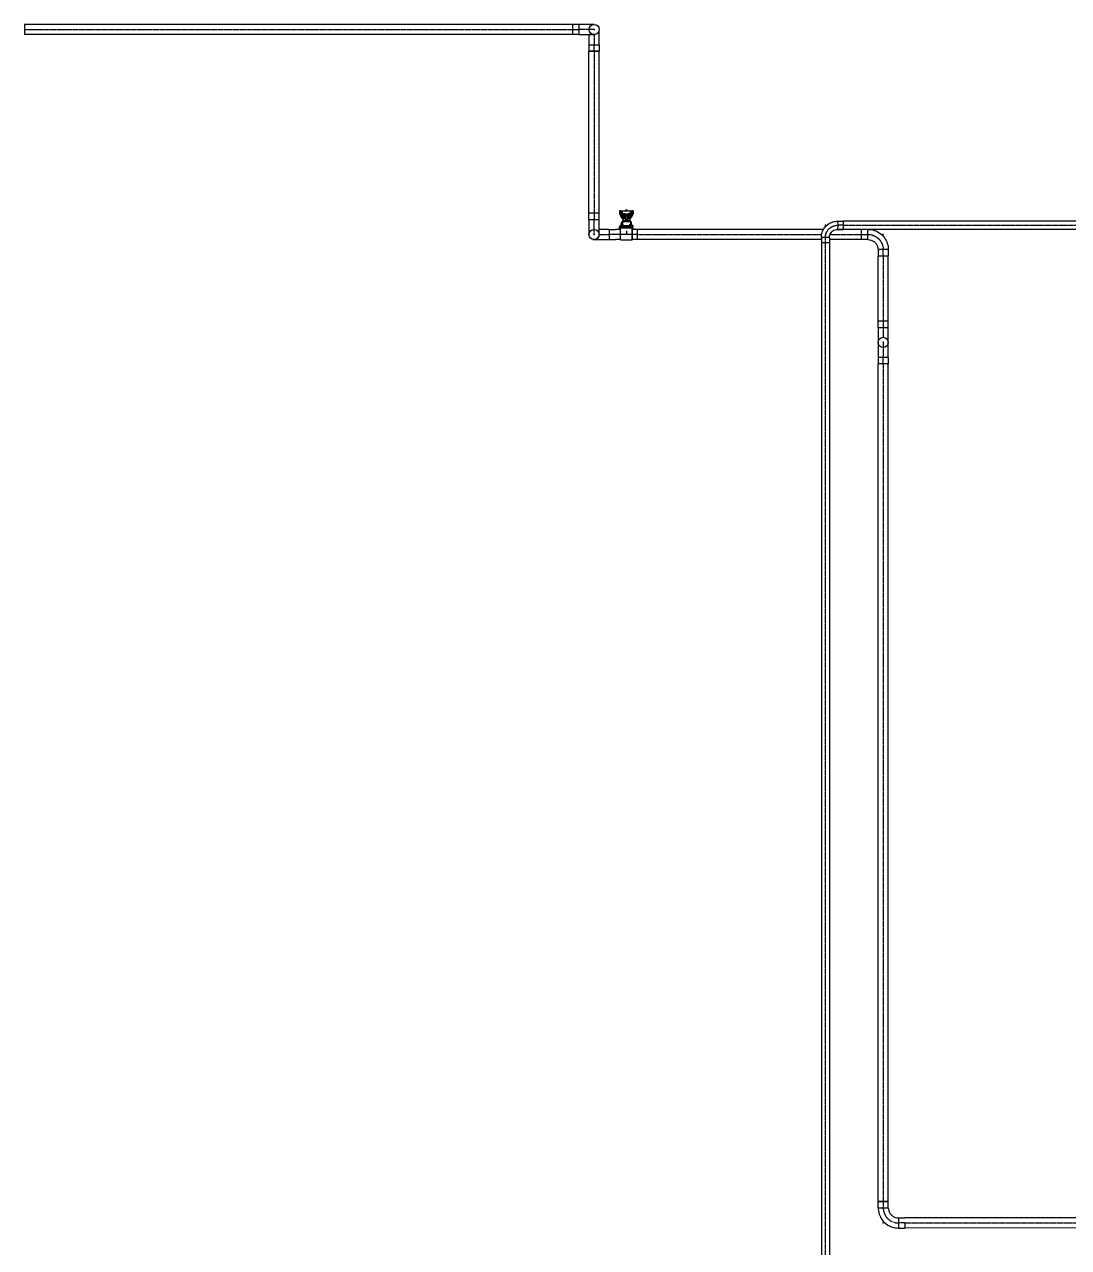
# Model space of a CAD drawing. Header units: millimetres. Extents: x 48717 to 75522, y 76128 to 88842.
# Drawn here: x 48717 to 55238, y 80776 to 88417 of the extents above; entities that cross this region are included whole.
import ezdxf

# ---------------------------------------------------------------- set-up
doc = ezdxf.new("R2010")
doc.units = ezdxf.units.MM
doc.linetypes.add('CENTER2', pattern=[1.125, 0.75, -0.125, 0.125, -0.125])
for name, color, linetype in [('Top (Plan) View2-CENTER', 1, 'CENTER2'), ('Top (Plan) View2-DV20-S1B-003c', 140, 'Continuous'), ('Top (Plan) View2-DV90-S1B-001a', 140, 'Continuous')]:
    doc.layers.add(name, color=color, linetype=linetype)

# ---------------------------------------------------------------- blocks, each defined once
blk = doc.blocks.new('*U613')
at = {"layer": 'Top (Plan) View2-CENTER'}
blk.add_line((48716.6, 88384.9), (52140.5, 88384.9), dxfattribs=at)
at = {"layer": 'Top (Plan) View2-DV90-S1B-001a', "color": 0, "linetype": 'ByBlock', "lineweight": -2}
for p, q in [((48716.6, 88416.7), (48716.6, 88353.2)), ((52140.5, 88416.7), (48716.6, 88416.7)), ((52140.5, 88353.2), (48716.6, 88353.2))]:
    blk.add_line(p, q, dxfattribs=at)
for start_param, end_param in [(1.570796, 3.141593), (0, 1.570796)]:
    blk.add_ellipse((52140.5, 88384.9), major_axis=(0, -31.8), ratio=0.01, start_param=start_param, end_param=end_param, dxfattribs=at)
blk = doc.blocks.new('*U614')
at = {"layer": 'Top (Plan) View2-CENTER'}
for p in [(52140.8, 88384.9), (52274.5, 88384.9)]:
    blk.add_line(p, (52180.5, 88384.9), dxfattribs=at)
blk.add_point((52275.5, 88384.9), dxfattribs=at)
at = {"layer": 'Top (Plan) View2-DV90-S1B-001a', "color": 0, "linetype": 'ByBlock', "lineweight": -2}
for p, q in [((52180.5, 88416.7), (52140.5, 88416.7)), ((52274.5, 88416.7), (52180.5, 88416.7)), ((52180.5, 88353.2), (52140.5, 88353.2)), ((52180.5, 88353.2), (52274.5, 88353.2))]:
    blk.add_line(p, q, dxfattribs=at)
at = {"layer": 'Top (Plan) View2-DV90-S1B-001a', "color": 0, "linetype": 'ByBlock', "lineweight": -2, "extrusion": (0, 0, -1)}
blk.add_arc((-52274.5, 88384.9), 31.8, 90, 270, dxfattribs=at)
at = {"layer": 'Top (Plan) View2-DV90-S1B-001a', "color": 0, "linetype": 'ByBlock', "lineweight": -2}
for centre in [(52140.5, 88384.9), (52180.5, 88384.9)]:
    blk.add_ellipse(centre, major_axis=(0, -31.8), ratio=0.01, start_param=0, end_param=3.141593, dxfattribs=at)
at = {"layer": 'Top (Plan) View2-DV90-S1B-001a', "color": 0, "linetype": 'ByBlock', "lineweight": -2, "extrusion": (0, 0, -1)}
for start_param, end_param in [(-1.570796, 0), (3.141593, 4.712389)]:
    blk.add_ellipse((52274.5, 88384.9), major_axis=(0, 31.7), ratio=0.99995, start_param=start_param, end_param=end_param, dxfattribs=at)
blk = doc.blocks.new('*U615')
at = {"layer": 'Top (Plan) View2-CENTER'}
for p in [(52274.1, 88353.2), (52274.1, 88249.9)]:
    blk.add_line(p, (52274.1, 88289.9), dxfattribs=at)
at = {"layer": 'Top (Plan) View2-DV90-S1B-001a', "color": 0, "linetype": 'ByBlock', "lineweight": -2}
for p, q in [((52242.4, 88353.2), (52242.4, 88289.9)), ((52305.9, 88289.9), (52305.9, 88379.9)), ((52242.4, 88289.9), (52274.1, 88289.9)), ((52242.4, 88289.9), (52242.4, 88249.9)), ((52242.4, 88249.9), (52305.9, 88249.9)), ((52274.1, 88289.9), (52305.9, 88289.9)), ((52305.9, 88289.9), (52305.9, 88249.9))]:
    blk.add_line(p, q, dxfattribs=at)
blk = doc.blocks.new('*U616')
at = {"layer": 'Top (Plan) View2-CENTER'}
blk.add_line((52274.1, 88249.9), (52274.1, 87239.9), dxfattribs=at)
at = {"layer": 'Top (Plan) View2-DV90-S1B-001a', "color": 0, "linetype": 'ByBlock', "lineweight": -2}
for p, q in [((52242.4, 87239.9), (52242.4, 88249.9)), ((52305.9, 87239.9), (52305.9, 88249.9))]:
    blk.add_line(p, q, dxfattribs=at)
at = {"layer": 'Top (Plan) View2-DV90-S1B-001a', "color": 0, "linetype": 'ByBlock', "lineweight": -2, "extrusion": (0, 0, -1)}
for major_axis, start_param, end_param in [((31.7, 0), 1.570796, 3.141593), ((31.8, 0), 0, 1.570796)]:
    blk.add_ellipse((52274.1, 88249.9), major_axis=major_axis, ratio=0.01, start_param=start_param, end_param=end_param, dxfattribs=at)
at = {"layer": 'Top (Plan) View2-DV90-S1B-001a', "color": 0, "linetype": 'ByBlock', "lineweight": -2}
for start_param, end_param in [(0, 1.570796), (1.570796, 3.141593)]:
    blk.add_ellipse((52274.1, 87239.9), major_axis=(-31.8, 0), ratio=0.01, start_param=start_param, end_param=end_param, dxfattribs=at)
blk = doc.blocks.new('*U617')
at = {"layer": 'Top (Plan) View2-CENTER'}
for p in [(52274.1, 87239.6), (52274.1, 87104.9)]:
    blk.add_line(p, (52274.1, 87199), dxfattribs=at)
blk.add_point((52274.1, 87104.9), dxfattribs=at)
at = {"layer": 'Top (Plan) View2-DV90-S1B-001a', "color": 0, "linetype": 'ByBlock', "lineweight": -2}
for p, q in [((52242.4, 87199), (52242.4, 87239.9)), ((52242.4, 87199), (52242.4, 87104.9)), ((52305.9, 87199), (52305.9, 87239.9)), ((52305.9, 87104.9), (52305.9, 87199))]:
    blk.add_line(p, q, dxfattribs=at)
at = {"layer": 'Top (Plan) View2-DV90-S1B-001a', "color": 0, "linetype": 'ByBlock', "lineweight": -2, "extrusion": (0, 0, -1)}
for start, end in [(0, 90), (180, 0), (90, 180)]:
    blk.add_arc((-52274.1, 87104.9), 31.8, start, end, dxfattribs=at)
at = {"layer": 'Top (Plan) View2-DV90-S1B-001a', "color": 0, "linetype": 'ByBlock', "lineweight": -2}
for centre in [(52274.1, 87239.9), (52274.1, 87199)]:
    blk.add_ellipse(centre, major_axis=(-31.8, 0), ratio=0.01, start_param=0, end_param=3.141593, dxfattribs=at)
blk = doc.blocks.new('*U618')
at = {"layer": 'Top (Plan) View2-DV90-S1B-001a', "color": 0, "linetype": 'ByBlock', "lineweight": -2}
blk.add_ellipse((52275.5, 87104.7), major_axis=(6.7, 31), ratio=0.999992, start_param=3.295785, end_param=5.21977, dxfattribs=at)
blk = doc.blocks.new('*U619')
at = {"layer": 'Top (Plan) View2-CENTER'}
for p in [(52307.2, 87104.7), (52408.8, 87104.7)]:
    blk.add_line(p, (52369.1, 87104.7), dxfattribs=at)
at = {"layer": 'Top (Plan) View2-DV90-S1B-001a', "color": 0, "linetype": 'ByBlock', "lineweight": -2}
for p, q in [((52369.1, 87136.4), (52305.9, 87136.4)), ((52369.1, 87136.4), (52409.1, 87136.4)), ((52275.1, 87072.9), (52275.5, 87072.9)), ((52275.1, 87072.9), (52275.1, 87072.9)), ((52275.5, 87072.9), (52369.1, 87072.9)), ((52369.1, 87072.9), (52409.1, 87072.9))]:
    blk.add_line(p, q, dxfattribs=at)
at = {"layer": 'Top (Plan) View2-DV90-S1B-001a', "color": 0, "linetype": 'ByBlock', "lineweight": -2, "extrusion": (0, 0, -1)}
blk.add_arc((-52275.1, 87104.7), 31.7, 270, 286.39363, dxfattribs=at)
for major_axis, start_param, end_param in [((0, 31.7), 0, 1.570796), ((0, 31.8), 1.570796, 3.141593)]:
    blk.add_ellipse((52369.1, 87104.7), major_axis=major_axis, ratio=0.01, start_param=start_param, end_param=end_param, dxfattribs=at)
at = {"layer": 'Top (Plan) View2-DV90-S1B-001a', "color": 0, "linetype": 'ByBlock', "lineweight": -2}
for centre, major_axis, start_param, end_param in [((52275.1, 87104.7), (0, 31.8), 2.85679, 3.141593), ((52275.5, 87104.7), (0, 31.7), 3.081765, 3.141593), ((52275.5, 87104.7), (0, 31.7), 3.141593, 3.274263)]:
    blk.add_ellipse(centre, major_axis=major_axis, ratio=0.99995, start_param=start_param, end_param=end_param, dxfattribs=at)
blk = doc.blocks.new('*U620')
at = {"layer": 'Top (Plan) View2-CENTER'}
for p, q in [((52542.8, 87104.7), (52409.5, 87104.7)), ((52477.1, 87128.2), (52476.1, 87128.2)), ((52476.1, 87128.2), (52476.1, 87104.7))]:
    blk.add_line(p, q, dxfattribs=at)
at = {"layer": 'Top (Plan) View2-DV90-S1B-001a', "color": 0, "linetype": 'ByBlock', "lineweight": -2}
for p, q in [((52472.5, 87258.6), (52480.5, 87258.6)), ((52472.5, 87252.7), (52472.5, 87258.6)), ((52480.5, 87258.6), (52480.5, 87258.6)), ((52480.5, 87252.7), (52480.5, 87258.6)), ((52480.5, 87252.7), (52480.5, 87258.6)), ((52434.3, 87252.7), (52433.7, 87252.7)), ((52433.7, 87252.7), (52433.7, 87234.7)), ((52433.7, 87234.7), (52434.3, 87234.7)), ((52439, 87252.7), (52434.3, 87252.7)), ((52434.3, 87252.7), (52434.3, 87234.7)), ((52434.3, 87234.7), (52439, 87234.7)), ((52444.2, 87224.7), (52438.5, 87224.7)), ((52442.2, 87252.7), (52439, 87252.7)), ((52439, 87252.7), (52439, 87234.7)), ((52439, 87234.7), (52442.2, 87234.7)), ((52456.4, 87198.9), (52441.4, 87219.1)), ((52442.2, 87252.7), (52447.9, 87252.7)), ((52442.2, 87252.7), (52442.2, 87234.7)), ((52447.9, 87234.7), (52442.2, 87234.7)), ((52444.2, 87234.7), (52444.2, 87224.7)), ((52444.5, 87225.1), (52444.5, 87234.7)), ((52444.5, 87225.1), (52444.8, 87224.7)), ((52456.5, 87209), (52444.8, 87224.7)), ((52444.8, 87224.7), (52448.6, 87224.7)), ((52445.1, 87167.5), (52445.3, 87181.7)), ((52451.8, 87181.7), (52445.3, 87181.7)), ((52446.3, 87226.1), (52446.3, 87234.7)), ((52448.6, 87224.7), (52447.3, 87226.5)), ((52447.3, 87226.5), (52450.9, 87226.5)), ((52447.9, 87252.7), (52449.7, 87252.7)), ((52447.9, 87234.7), (52447.9, 87252.7)), ((52449.7, 87234.7), (52447.9, 87234.7)), ((52448.6, 87224.7), (52452.2, 87224.7)), ((52456.9, 87213.5), (52448.6, 87224.7)), ((52449.7, 87252.7), (52502.7, 87252.7)), ((52449.7, 87252.7), (52449.7, 87234.7)), ((52460.1, 87234.7), (52449.7, 87234.7)), ((52450.5, 87186.5), (52450.4, 87181.7)), ((52456.5, 87193.7), (52450.5, 87186.5)), ((52450.5, 87186.5), (52502.6, 87186.5)), ((52452.2, 87224.7), (52450.9, 87226.5)), ((52452.4, 87224.7), (52451.2, 87226.3)), ((52451.3, 87234.7), (52451.3, 87226.2)), ((52451.4, 87234.7), (52451.4, 87226.1)), ((52452.2, 87224.7), (52452.4, 87224.7)), ((52457.6, 87217.4), (52452.2, 87224.7)), ((52452.4, 87224.7), (52457.6, 87217.6)), ((52456.4, 87206.4), (52470.3, 87206.4)), ((52456.4, 87193.7), (52456.4, 87206.4)), ((52456.4, 87193.7), (52496.6, 87193.7)), ((52458.2, 87220.7), (52457.2, 87215.1)), ((52457.2, 87215.1), (52470.2, 87215.1)), ((52458, 87223.1), (52470.1, 87223.1)), ((52458, 87223.1), (52458, 87220.7)), ((52458, 87220.7), (52470.1, 87220.7)), ((52459.6, 87234.7), (52458.5, 87228.3)), ((52458.5, 87228.3), (52469.4, 87228.3)), ((52470.2, 87219.1), (52470.3, 87198.2)), ((52482.2, 87224.7), (52482.1, 87224.7)), ((52482.2, 87225), (52482.2, 87224.7)), ((52482.2, 87224.7), (52482.2, 87225)), ((52482.3, 87208.3), (52482.2, 87224.7)), ((52482.2, 87224.7), (52482.2, 87224.7)), ((52482.2, 87224.7), (52482.3, 87208.3)), ((52482.2, 87223.1), (52495.1, 87223.1)), ((52482.2, 87220.7), (52495.1, 87220.7)), ((52482.3, 87198.2), (52482.2, 87219.1)), ((52482.3, 87215.1), (52495.9, 87215.1)), ((52482.3, 87206.4), (52496.6, 87206.4)), ((52482.3, 87206.4), (52482.3, 87198.2)), ((52482.9, 87228.3), (52494.6, 87228.3)), ((52502.7, 87234.7), (52492.1, 87234.7)), ((52493.5, 87234.7), (52494.6, 87228.3)), ((52493.5, 87234.7), (52494.6, 87228.3)), ((52494.6, 87228.3), (52494.6, 87228.3)), ((52494.9, 87220.7), (52495.9, 87215.1)), ((52494.9, 87220.7), (52495.9, 87215.1)), ((52495.1, 87223.1), (52495.1, 87223.1)), ((52495.1, 87223.1), (52495.1, 87220.7)), ((52495.1, 87223.1), (52495.1, 87220.7)), ((52495.1, 87220.7), (52495.1, 87220.7)), ((52495.5, 87217.1), (52501.2, 87224.7)), ((52501.1, 87224.7), (52495.5, 87217.3)), ((52495.9, 87215.1), (52495.9, 87215.1)), ((52496.2, 87213.3), (52504.7, 87224.7)), ((52496.5, 87193.7), (52502.6, 87186.5)), ((52496.5, 87193.7), (52502.6, 87186.5)), ((52508.5, 87224.7), (52496.6, 87208.8)), ((52496.6, 87198.8), (52511.9, 87219.1)), ((52496.6, 87193.7), (52496.6, 87206.4)), ((52496.6, 87206.4), (52496.6, 87206.4)), ((52496.6, 87193.7), (52496.6, 87206.4)), ((52496.6, 87193.7), (52496.6, 87193.7)), ((52501.1, 87224.7), (52502.3, 87226.3)), ((52501.1, 87224.7), (52501.2, 87224.7)), ((52507.6, 87181.7), (52501.1, 87181.7)), ((52501.2, 87224.7), (52502.6, 87226.5)), ((52501.2, 87224.7), (52504.7, 87224.7)), ((52502.1, 87234.7), (52502.1, 87226.1)), ((52502.2, 87226.2), (52502.2, 87234.7)), ((52502.6, 87226.5), (52506, 87226.5)), ((52502.6, 87186.5), (52502.7, 87181.7)), ((52502.6, 87186.5), (52502.6, 87186.5)), ((52502.6, 87186.5), (52502.7, 87181.7)), ((52502.7, 87234.7), (52502.7, 87252.7)), ((52502.7, 87252.7), (52504.5, 87252.7)), ((52504.5, 87234.7), (52502.7, 87234.7)), ((52504.5, 87252.7), (52510.2, 87252.7)), ((52504.5, 87252.7), (52504.5, 87234.7)), ((52510.2, 87234.7), (52504.5, 87234.7)), ((52504.7, 87224.7), (52506, 87226.5)), ((52504.7, 87224.7), (52508.5, 87224.7)), ((52506.9, 87234.7), (52506.9, 87226.1)), ((52507.7, 87181.7), (52507.6, 87181.7)), ((52507.8, 87167.5), (52507.6, 87181.7)), ((52508, 87167.5), (52507.7, 87181.7)), ((52508.5, 87224.7), (52508.8, 87225.1)), ((52508.8, 87234.7), (52508.8, 87225.1)), ((52509.1, 87224.7), (52509.1, 87234.7)), ((52514.9, 87224.7), (52509.1, 87224.7)), ((52513.5, 87252.7), (52510.2, 87252.7)), ((52510.2, 87252.7), (52510.2, 87234.7)), ((52510.2, 87234.7), (52513.5, 87234.7)), ((52518.3, 87252.7), (52513.5, 87252.7)), ((52513.5, 87252.7), (52513.5, 87234.7)), ((52513.5, 87234.7), (52518.3, 87234.7)), ((52519.1, 87252.7), (52518.3, 87252.7)), ((52518.3, 87252.7), (52518.3, 87234.7)), ((52518.3, 87234.7), (52519.1, 87234.7)), ((52519.1, 87252.7), (52519.1, 87234.7)), ((52438.8, 87136.4), (52409.1, 87136.4)), ((52438.8, 87104.7), (52409.1, 87104.7)), ((52437.3, 87154.7), (52432.5, 87154.7)), ((52432.5, 87147.2), (52432.5, 87154.7)), ((52439.8, 87147.2), (52432.5, 87147.2)), ((52447.5, 87160.7), (52437.3, 87160.7)), ((52437.3, 87160.7), (52437.3, 87151.2)), ((52437.3, 87151.2), (52447.5, 87151.2)), ((52438.8, 87071.2), (52438.8, 87146.4)), ((52438.8, 87146.4), (52512.8, 87146.4)), ((52439.8, 87147.2), (52439.8, 87151.2)), ((52439.8, 87147.2), (52448.1, 87147.2)), ((52449.2, 87167.5), (52442.8, 87167.5)), ((52442.8, 87160.7), (52442.8, 87167.5)), ((52445.8, 87170.5), (52445.3, 87170)), ((52445.3, 87170), (52453.3, 87170)), ((52445.3, 87167.5), (52445.3, 87170)), ((52445.8, 87170.5), (52452.8, 87170.5)), ((52447, 87146.4), (52447, 87147.2)), ((52447.5, 87160.7), (52452.1, 87160.7)), ((52447.5, 87151.2), (52447.5, 87160.7)), ((52452.1, 87151.2), (52447.5, 87151.2)), ((52448.1, 87151.2), (52448.1, 87147.2)), ((52457.2, 87147.2), (52448.1, 87147.2)), ((52449.2, 87167.5), (52449.2, 87160.7)), ((52455.8, 87167.5), (52449.2, 87167.5)), ((52452.1, 87160.7), (52466, 87160.7)), ((52452.1, 87160.7), (52452.1, 87151.2)), ((52461.1, 87151.2), (52452.1, 87151.2)), ((52452.8, 87170.5), (52452.8, 87170.5)), ((52452.8, 87170.5), (52453.3, 87170)), ((52452.8, 87170.5), (52453.3, 87170)), ((52453.3, 87170), (52453.3, 87170)), ((52453.3, 87167.5), (52453.3, 87170)), ((52453.3, 87167.5), (52453.3, 87170)), ((52455.8, 87167.5), (52455.8, 87167.5)), ((52455.8, 87160.7), (52455.8, 87167.5)), ((52455.8, 87160.7), (52455.8, 87167.5)), ((52457.2, 87147.2), (52457.2, 87151.2)), ((52494.6, 87147.2), (52457.2, 87147.2)), ((52461.2, 87151.2), (52461.1, 87151.2)), ((52463.2, 87154.7), (52466, 87154.7)), ((52466, 87154.7), (52466, 87160.7)), ((52466, 87160.7), (52486.3, 87160.7)), ((52486.3, 87154.7), (52466, 87154.7)), ((52486.3, 87160.7), (52486.3, 87154.7)), ((52486.3, 87160.7), (52500.3, 87160.7)), ((52486.3, 87154.7), (52489.2, 87154.7)), ((52500.3, 87151.2), (52491.2, 87151.2)), ((52494.6, 87147.2), (52494.6, 87151.2)), ((52495.7, 87147.2), (52494.6, 87147.2)), ((52495.7, 87151.2), (52495.7, 87147.2)), ((52504.3, 87147.2), (52495.7, 87147.2)), ((52496.8, 87160.7), (52496.8, 87167.5)), ((52503.2, 87167.5), (52496.8, 87167.5)), ((52499.8, 87170.5), (52499.3, 87170)), ((52499.3, 87170), (52507.3, 87170)), ((52499.3, 87167.5), (52499.3, 87170)), ((52499.8, 87170.5), (52506.8, 87170.5)), ((52500.3, 87151.2), (52500.3, 87160.7)), ((52500.3, 87160.7), (52504.8, 87160.7)), ((52504.8, 87151.2), (52500.3, 87151.2)), ((52509.8, 87167.5), (52503.2, 87167.5)), ((52503.2, 87167.5), (52503.2, 87160.7)), ((52504.3, 87147.2), (52504.3, 87151.2)), ((52504.3, 87147.2), (52512.8, 87147.2)), ((52515.3, 87160.7), (52504.8, 87160.7)), ((52504.8, 87160.7), (52504.8, 87151.2)), ((52504.8, 87151.2), (52515.3, 87151.2)), ((52506, 87146.4), (52506, 87147.2)), ((52506, 87146.4), (52506, 87147.2)), ((52506.8, 87170.5), (52507.3, 87170)), ((52506.8, 87170.5), (52506.8, 87170.5)), ((52506.8, 87170.5), (52507.3, 87170)), ((52507.3, 87167.5), (52507.3, 87170)), ((52507.3, 87170), (52507.3, 87170)), ((52507.3, 87167.5), (52507.3, 87170)), ((52509.8, 87160.7), (52509.8, 87167.5)), ((52509.8, 87167.5), (52509.8, 87167.5)), ((52509.8, 87160.7), (52509.8, 87167.5)), ((52510.2, 87167.5), (52509.8, 87167.5)), ((52510.3, 87167.5), (52510.2, 87167.5)), ((52510.2, 87160.7), (52510.2, 87167.5)), ((52510.3, 87160.7), (52510.3, 87167.5)), ((52512.8, 87147.2), (52512.8, 87151.2)), ((52513.3, 87147.2), (52512.8, 87147.2)), ((52512.8, 87146.4), (52513.9, 87146.4)), ((52512.8, 87071.2), (52512.8, 87146.4)), ((52542.8, 87104.7), (52512.8, 87104.7)), ((52543.1, 87136.4), (52513.1, 87136.4)), ((52513.3, 87147.2), (52513.3, 87151.2)), ((52513.3, 87147.2), (52513.3, 87151.2)), ((52513.3, 87147.2), (52513.3, 87147.2)), ((52513.9, 87146.4), (52513.9, 87136.4)), ((52515.8, 87160.7), (52515.3, 87160.7)), ((52515.3, 87160.7), (52515.3, 87151.2)), ((52515.3, 87151.2), (52515.4, 87151.2)), ((52515.6, 87154.7), (52515.4, 87154.7)), ((52515.4, 87154.7), (52515.4, 87151.2)), ((52515.4, 87151.2), (52515.6, 87151.2)), ((52515.6, 87154.7), (52515.6, 87151.2)), ((52515.6, 87151.2), (52515.8, 87151.2)), ((52515.8, 87151.2), (52515.8, 87160.7)), ((52515.8, 87160.7), (52515.8, 87160.7)), ((52515.8, 87151.2), (52515.8, 87160.7)), ((52515.8, 87151.2), (52515.8, 87151.2)), ((52438.8, 87072.9), (52409.1, 87072.9)), ((52438.8, 87071.2), (52512.8, 87071.2)), ((52513.9, 87071.2), (52512.8, 87071.2)), ((52543.1, 87072.9), (52513.1, 87072.9)), ((52513.9, 87072.9), (52513.9, 87071.2))]:
    blk.add_line(p, q, dxfattribs=at)
at = {"layer": 'Top (Plan) View2-DV90-S1B-001a', "color": 0, "linetype": 'ByBlock', "lineweight": -2, "extrusion": (0, 0, -1)}
for centre, radius, start, end in [((-52506.4, 87206.4), 50, 0, 10), ((-52488, 87223.1), 30, 0, 10), ((-52465.1, 87223.1), 30, 170, 180), ((-52446.6, 87206.4), 50, 170, 180)]:
    blk.add_arc(centre, radius, start, end, dxfattribs=at)
for centre, major_axis, ratio, start_param, end_param in [((52482.8, 87206.4), (0, -47.7), 0.01, 1.570794, 1.609264), ((52465.1, 87223.1), (0, 30), 0.99995, 1.396263, 1.570796), ((52470, 87159.6), (-199.7, -345.8), 0.00866, 1.541537, 1.55166)]:
    blk.add_ellipse(centre, major_axis=major_axis, ratio=ratio, start_param=start_param, end_param=end_param, dxfattribs=at)
at = {"layer": 'Top (Plan) View2-DV90-S1B-001a', "color": 0, "linetype": 'ByBlock', "lineweight": -2}
for centre, major_axis, ratio, start_param, end_param in [((52446.6, 87206.4), (0, 50), 0.99995, -1.570796, -1.396263), ((52469.9, 87159.6), (195.7, 338.9), 0.00866, 1.590221, 1.600551), ((52490.3, 87159.6), (-199.7, 345.8), 0.00866, 1.579933, 1.590055), ((52513.1, 87104.7), (0, 31.7), 0.01, 0, 1.570796), ((52513.1, 87104.7), (0, 31.7), 0.01, 1.570796, 3.141593), ((52543.1, 87104.7), (0, 31.7), 0.01, 0, 1.570796), ((52543.1, 87104.7), (0, 31.7), 0.01, 1.570796, 3.141593)]:
    blk.add_ellipse(centre, major_axis=major_axis, ratio=ratio, start_param=start_param, end_param=end_param, dxfattribs=at)
for points, knots in [([(52434.5, 87234.7), (52434.5, 87234.7), (52434.5, 87234.7), (52434.7, 87234.7), (52435, 87234.5), (52435.5, 87233.5), (52435.9, 87232.8), (52436.1, 87232)], [-1.5402043, -1.5402043, -1.5402043, -1.5402043, -1.5402041, -1.5402041, -1.1455014, -1.1455014, -0.791493, -0.791493, -0.791493, -0.791493]), ([(52438.5, 87224.7), (52438.3, 87225.4), (52438, 87226), (52437.6, 87227.4), (52437.4, 87228), (52437, 87229.3), (52436.8, 87229.9), (52436.5, 87231), (52436.3, 87231.6), (52436.1, 87232)], [-0.8375996, -0.8375996, -0.8375996, -0.8375996, -0.6288311, -0.6288311, -0.4189776, -0.4189776, -0.2149042, -0.2149042, -0.0000032, -0.0000032, -0.0000032, -0.0000032]), ([(52438.5, 87224.7), (52438.8, 87223.7), (52439.3, 87222.7), (52440.2, 87220.8), (52440.8, 87219.9), (52441.4, 87219.1)], [-0.6611909, -0.6611909, -0.6611909, -0.6611909, -0.3305686, -0.3305686, 0, 0, 0, 0]), ([(52444.2, 87224.7), (52444.2, 87226), (52444.1, 87227.3), (52443.8, 87229.8), (52443.6, 87230.9), (52443.1, 87232.7), (52442.8, 87233.5), (52442.3, 87234.5), (52442.1, 87234.7), (52442.1, 87234.7)], [-3.270837, -3.270837, -3.270837, -3.270837, -2.896185, -2.896185, -2.521534, -2.521534, -2.116243, -2.116243, -1.710952, -1.710952, -1.710952, -1.710952]), ([(52444.5, 87225.1), (52444.5, 87225.1), (52444.5, 87225.1), (52444.7, 87225.2), (52444.8, 87225.3), (52445.1, 87225.4), (52445.3, 87225.5), (52445.6, 87225.7), (52445.8, 87225.8), (52446.1, 87225.9), (52446.2, 87226), (52446.3, 87226.1)], [-0.0010666, -0.0010666, -0.0010666, -0.0010666, 0, 0, 0.0542511, 0.0542511, 0.1103417, 0.1103417, 0.1667335, 0.1667335, 0.2232064, 0.2232064, 0.2232064, 0.2232064]), ([(52447.3, 87226.5), (52447.2, 87226.5), (52447.1, 87226.5), (52447, 87226.5), (52446.9, 87226.4), (52446.6, 87226.4), (52446.5, 87226.3), (52446.3, 87226.1)], [-0.1434633, -0.1434633, -0.1434633, -0.1434633, -0.108994, -0.108994, -0.0720575, -0.0720575, -0.000001, -0.000001, -0.000001, -0.000001]), ([(52451.2, 87226.3), (52451.2, 87226.4), (52451.1, 87226.4), (52451.1, 87226.4), (52451, 87226.5), (52450.9, 87226.5), (52450.9, 87226.5), (52450.9, 87226.5)], [-0.1042917, -0.1042917, -0.1042917, -0.1042917, -0.0719797, -0.0719797, -0.0347207, -0.0347207, 0, 0, 0, 0]), ([(52458.4, 87234.7), (52457.2, 87234.7), (52456, 87234.5), (52453.9, 87233.5), (52453, 87232.7), (52452, 87231.2), (52451.6, 87230.7), (52451.4, 87230)], [-4.830701, -4.830701, -4.830701, -4.830701, -4.42541, -4.42541, -4.02012, -4.02012, -3.80428, -3.80428, -3.80428, -3.80428]), ([(52466.9, 87232), (52466.1, 87232.8), (52465, 87233.5), (52462.7, 87234.5), (52461.3, 87234.7), (52460.1, 87234.7)], [0.7914917, 0.7914917, 0.7914917, 0.7914917, 1.1455014, 1.1455014, 1.5402041, 1.5402041, 1.5402041, 1.5402041]), ([(52466.9, 87232), (52467.4, 87231.6), (52467.9, 87231), (52468.7, 87229.9), (52469, 87229.3), (52469.6, 87228), (52469.8, 87227.4), (52470.1, 87226), (52470.1, 87225.4), (52470.1, 87224.7)], [-0.8379701, -0.8379701, -0.8379701, -0.8379701, -0.6231612, -0.6231612, -0.4191763, -0.4191763, -0.2090872, -0.2090872, -0.0000881, -0.0000881, -0.0000881, -0.0000881]), ([(52470.2, 87219.1), (52470.1, 87219.9), (52470.1, 87220.8), (52470.1, 87222.7), (52470.1, 87223.7), (52470.1, 87224.7)], [-0.6611566, -0.6611566, -0.6611566, -0.6611566, -0.3306067, -0.3306067, -0.0000033, -0.0000033, -0.0000033, -0.0000033]), ([(52482.2, 87219.1), (52481.8, 87219.1), (52481.5, 87219.1), (52481.1, 87219.1), (52479.5, 87219.1), (52477.8, 87219.1), (52476.2, 87219.1), (52474.5, 87219.1), (52472.8, 87219.1), (52471.2, 87219.1), (52470.9, 87219.1), (52470.5, 87219.1), (52470.2, 87219.1)], [0, 0, 0, 0, 0.088641, 0.088641, 0.088641, 0.5, 0.5, 0.5, 0.911359, 0.911359, 0.911359, 1, 1, 1, 1]), ([(52482.3, 87198.2), (52480.4, 87198.5), (52478.4, 87198.7), (52474.3, 87198.7), (52472.3, 87198.5), (52470.3, 87198.2)], [0, 0, 0, 0, 0.615225, 0.615225, 1.230659, 1.230659, 1.230659, 1.230659]), ([(52482.1, 87224.7), (52482.1, 87225.4), (52482.2, 87226), (52482.4, 87227.4), (52482.6, 87228), (52483.2, 87229.3), (52483.5, 87229.9), (52484.3, 87231), (52484.8, 87231.6), (52485.3, 87232)], [-0.8375955, -0.8375955, -0.8375955, -0.8375955, -0.6288282, -0.6288282, -0.4189741, -0.4189741, -0.214905, -0.214905, -0.0000004, -0.0000004, -0.0000004, -0.0000004]), ([(52482.1, 87224.7), (52482.1, 87223.7), (52482.1, 87222.7), (52482.1, 87220.8), (52482.1, 87219.9), (52482.2, 87219.1)], [-0.6611909, -0.6611909, -0.6611909, -0.6611909, -0.3305687, -0.3305687, 0, 0, 0, 0]), ([(52482.2, 87224.7), (52482.2, 87226), (52482.4, 87227.3), (52483.4, 87229.8), (52484.2, 87230.9), (52486, 87232.7), (52487.2, 87233.5), (52489.7, 87234.5), (52491, 87234.7), (52492.2, 87234.7)], [-3.270837, -3.270837, -3.270837, -3.270837, -2.896185, -2.896185, -2.521533, -2.521533, -2.116243, -2.116243, -1.710952, -1.710952, -1.710952, -1.710952]), ([(52492.1, 87234.7), (52490.9, 87234.7), (52489.6, 87234.5), (52487.2, 87233.5), (52486.2, 87232.8), (52485.3, 87232)], [-1.5402041, -1.5402041, -1.5402041, -1.5402041, -1.1455014, -1.1455014, -0.7914917, -0.7914917, -0.7914917, -0.7914917]), ([(52502.1, 87230.1), (52501.8, 87230.7), (52501.5, 87231.3), (52500.5, 87232.7), (52499.6, 87233.5), (52497.6, 87234.5), (52496.4, 87234.7), (52495.3, 87234.7)], [-2.725238, -2.725238, -2.725238, -2.725238, -2.523115, -2.523115, -2.117824, -2.117824, -1.712533, -1.712533, -1.712533, -1.712533]), ([(52502.6, 87226.5), (52502.5, 87226.5), (52502.5, 87226.5), (52502.4, 87226.5), (52502.4, 87226.4), (52502.3, 87226.4), (52502.3, 87226.4), (52502.3, 87226.3)], [-0.14346327, -0.14346327, -0.14346327, -0.14346327, -0.10899403, -0.10899403, -0.07205747, -0.07205747, -0.04495796, -0.04495796, -0.04495796, -0.04495796]), ([(52506.9, 87226.1), (52506.8, 87226.3), (52506.7, 87226.4), (52506.4, 87226.4), (52506.3, 87226.5), (52506.2, 87226.5), (52506.1, 87226.5), (52506, 87226.5)], [-0.1435096, -0.1435096, -0.1435096, -0.1435096, -0.0719797, -0.0719797, -0.0347207, -0.0347207, 0, 0, 0, 0]), ([(52506.9, 87226.1), (52507.1, 87226), (52507.2, 87225.9), (52507.5, 87225.8), (52507.6, 87225.7), (52508, 87225.5), (52508.1, 87225.4), (52508.5, 87225.3), (52508.6, 87225.2), (52508.8, 87225.1), (52508.8, 87225.1), (52508.8, 87225.1)], [0.000001, 0.000001, 0.000001, 0.000001, 0.0567147, 0.0567147, 0.1133473, 0.1133473, 0.169734, 0.169734, 0.2242638, 0.2242638, 0.2253351, 0.2253351, 0.2253351, 0.2253351]), ([(52511, 87234.7), (52511, 87234.7), (52510.8, 87234.5), (52510.4, 87233.5), (52510.2, 87232.7), (52509.7, 87230.9), (52509.5, 87229.8), (52509.2, 87227.3), (52509.1, 87226), (52509.1, 87224.7)], [-4.830701, -4.830701, -4.830701, -4.830701, -4.429727, -4.429727, -4.028753, -4.028753, -3.649795, -3.649795, -3.270836, -3.270836, -3.270836, -3.270836]), ([(52511.9, 87219.1), (52512.5, 87219.9), (52513.1, 87220.8), (52514.1, 87222.7), (52514.5, 87223.7), (52514.9, 87224.7)], [-0.6611567, -0.6611567, -0.6611567, -0.6611567, -0.3306068, -0.3306068, -0.0000033, -0.0000033, -0.0000033, -0.0000033]), ([(52514.9, 87224.7), (52515.1, 87225.4), (52515.3, 87226), (52515.8, 87227.4), (52516, 87228), (52516.3, 87229.3), (52516.5, 87229.9), (52516.9, 87231), (52517, 87231.6), (52517.2, 87232)], [0.0000881, 0.0000881, 0.0000881, 0.0000881, 0.2089273, 0.2089273, 0.4188517, 0.4188517, 0.6229943, 0.6229943, 0.8379677, 0.8379677, 0.8379677, 0.8379677]), ([(52517.2, 87232), (52517.4, 87232.8), (52517.7, 87233.5), (52518.3, 87234.5), (52518.5, 87234.7), (52518.7, 87234.7)], [0.7914904, 0.7914904, 0.7914904, 0.7914904, 1.1455013, 1.1455013, 1.5402038, 1.5402038, 1.5402038, 1.5402038])]:
    blk.add_open_spline(points, degree=3, knots=knots, dxfattribs=at)
for points in [[(52451.8, 87181.7), (52451.7, 87178), (52451.7, 87174.3), (52451.6, 87170.5)], [(52482.3, 87208.3), (52482.3, 87208.3), (52482.3, 87208.3), (52482.3, 87208.3)], [(52501.1, 87181.7), (52501.2, 87178), (52501.2, 87174.3), (52501.2, 87170.5)]]:
    blk.add_open_spline(points, degree=3, dxfattribs=at)
blk.add_rational_spline([(52485.3, 87232), (52485.1, 87232.1), (52484.9, 87232.1), (52484.2, 87232.1), (52483.8, 87232.1), (52483, 87232.1), (52482.5, 87232.1), (52478.1, 87232.2), (52474.1, 87232.2), (52469.7, 87232.1), (52469.3, 87232.1), (52468.4, 87232.1), (52468, 87232.1), (52467.4, 87232.1), (52467.1, 87232.1), (52466.9, 87232)], [0.999976347279, 0.999976360052, 0.999976373601, 0.999976416331, 0.99997651684, 0.999976447794, 0.999976416331, 0.999976123237, 0.999976123237, 0.999976416331, 0.999976447794, 0.99997651684, 0.999976416331, 0.9999763736, 0.999976360052, 0.999976347278], degree=3, knots=[0, 0, 0, 0, 0.035197, 0.035197, 0.104998, 0.104998, 0.174799, 0.174799, 0.825201, 0.825201, 0.895002, 0.895002, 0.964803, 0.964803, 1, 1, 1, 1], dxfattribs=at)
blk = doc.blocks.new('*U621')
at = {"layer": 'Top (Plan) View2-DV90-S1B-001a', "color": 0, "linetype": 'ByBlock', "lineweight": -2}
for p, q in [((52427.6, 87140.7), (52428.6, 87140.7)), ((52428.6, 87140.7), (52431.7, 87140.7)), ((52431.7, 87140.7), (52435.3, 87140.7)), ((52435.3, 87140.7), (52438.8, 87140.7)), ((52513.9, 87140.7), (52514.7, 87140.7)), ((52514.7, 87140.7), (52518.3, 87140.7)), ((52518.3, 87140.7), (52522.5, 87140.7)), ((52522.5, 87140.7), (52525.1, 87140.7)), ((52525.1, 87140.7), (52526.2, 87140.7))]:
    blk.add_line(p, q, dxfattribs=at)
at = {"layer": 'Top (Plan) View2-DV90-S1B-001a', "color": 0, "linetype": 'ByBlock', "lineweight": -2, "extrusion": (0, 0, -1)}
for centre, major_axis, ratio, start_param, end_param in [((52430.1, 87136.9), (0, 4.33), 0.714142, 4.712389, 5.759587), ((52430.1, 87136.9), (0, 4.33), 0.714142, 4.598246, 4.712389), ((52430.1, 87136.9), (0, 4.33), 0.714142, 0.523599, 1.570796), ((52437.4, 87136.9), (0, -4.33), 0.963289, 1.570796, 2.617994), ((52430.1, 87136.9), (0, 4.33), 0.714142, 1.570796, 1.684939), ((52437.4, 87136.9), (0, -4.33), 0.963289, 1.456653, 1.570796), ((52513.1, 87136.9), (0, 4.33), 0.714142, 0.523599, 1.570796), ((52520.4, 87136.9), (0, -4.33), 0.963289, 1.570796, 2.617994), ((52513.1, 87136.9), (0, 4.33), 0.714142, 1.570796, 1.684939), ((52520.4, 87136.9), (0, -4.33), 0.963289, 1.456653, 1.570796), ((52520.4, 87136.9), (0, -4.33), 0.963289, 3.665191, 4.712389), ((52520.4, 87136.9), (0, -4.33), 0.963289, 4.712389, 4.826532), ((52525.7, 87136.9), (0, -4.33), 0.249147, 1.456653, 1.570796), ((52525.7, 87136.9), (0, -4.33), 0.249147, 3.665191, 4.712389), ((52525.7, 87136.9), (0, -4.33), 0.249147, 4.712389, 4.826532)]:
    blk.add_ellipse(centre, major_axis=major_axis, ratio=ratio, start_param=start_param, end_param=end_param, dxfattribs=at)
at = {"layer": 'Top (Plan) View2-DV90-S1B-001a', "color": 0, "linetype": 'ByBlock', "lineweight": -2}
for start_param, end_param in [(0.523599, 1.570796), (1.570796, 1.684939)]:
    blk.add_ellipse((52428.1, 87136.9), major_axis=(0, 4.33), ratio=0.249147, start_param=start_param, end_param=end_param, dxfattribs=at)
at = {"layer": 'Top (Plan) View2-DV90-S1B-001a', "color": 0, "linetype": 'ByBlock', "lineweight": -2, "extrusion": (8.23272e-16, -9.65547e-31, -1)}
blk.add_ellipse((52525.7, 87136.9), major_axis=(0, -4.33), ratio=0.249147, start_param=1.570796, end_param=2.617994, dxfattribs=at)
at = {"layer": 'Top (Plan) View2-DV90-S1B-001a', "color": 0, "linetype": 'ByBlock', "lineweight": -2}
for points in [[(52447, 87147), (52446.9, 87146.8), (52446.8, 87146.6), (52446.7, 87146.4)], [(52507.1, 87146.4), (52506.9, 87146.7), (52506.8, 87147), (52506.6, 87147.2)]]:
    blk.add_open_spline(points, degree=3, dxfattribs=at)
blk = doc.blocks.new('*U622')
at = {"layer": 'Top (Plan) View2-CENTER'}
for p, q in [((52543.1, 87104.7), (53695.7, 87104.7)), ((53748.5, 87104.7), (53944.8, 87104.7))]:
    blk.add_line(p, q, dxfattribs=at)
at = {"layer": 'Top (Plan) View2-DV90-S1B-001a', "color": 0, "linetype": 'ByBlock', "lineweight": -2}
for p, q in [((53707.3, 87136.4), (52543.1, 87136.4)), ((53945.1, 87136.4), (53790.4, 87136.4)), ((53694, 87072.9), (52543.1, 87072.9)), ((53945.1, 87072.9), (53745, 87072.9))]:
    blk.add_line(p, q, dxfattribs=at)
for start_param, end_param in [(0, 1.570796), (1.570796, 3.141593)]:
    blk.add_ellipse((52543.1, 87104.7), major_axis=(0, 31.8), ratio=0.01, start_param=start_param, end_param=end_param, dxfattribs=at)
at = {"layer": 'Top (Plan) View2-DV90-S1B-001a', "color": 0, "linetype": 'ByBlock', "lineweight": -2, "extrusion": (0, 0, -1)}
for start_param, end_param in [(1.570796, 3.141593), (0, 1.570796)]:
    blk.add_ellipse((53945.1, 87104.7), major_axis=(0, -31.8), ratio=0.01, start_param=start_param, end_param=end_param, dxfattribs=at)
blk = doc.blocks.new('*U663')
at = {"layer": 'Top (Plan) View2-CENTER'}
blk.add_line((53719.5, 79711.4), (53719.5, 87052.2), dxfattribs=at)
at = {"layer": 'Top (Plan) View2-DV20-S1B-003c', "color": 0, "linetype": 'ByBlock', "lineweight": -2}
for p, q in [((53694, 87052.2), (53694, 79711.2)), ((53745, 87052.2), (53745, 79711.2))]:
    blk.add_line(p, q, dxfattribs=at)
for start_param, end_param in [(1.570796, 3.141593), (0, 1.570796)]:
    blk.add_ellipse((53719.5, 87052.2), major_axis=(25.5, 0), ratio=0.01, start_param=start_param, end_param=end_param, dxfattribs=at)
at = {"layer": 'Top (Plan) View2-DV20-S1B-003c', "color": 0, "linetype": 'ByBlock', "lineweight": -2, "extrusion": (0, 0, -1)}
for start_param, end_param in [(6.194595, 7.853982), (1.570796, 3.230183)]:
    blk.add_ellipse((53719.5, 79711.2), major_axis=(-25.5, 0), ratio=0.01, start_param=start_param, end_param=end_param, dxfattribs=at)
blk = doc.blocks.new('*U664')
at = {"layer": 'Top (Plan) View2-CENTER'}
for p, q in [((53829.5, 87162.2), (53795.5, 87162.2)), ((53719.5, 87052.5), (53719.5, 87086.2))]:
    blk.add_line(p, q, dxfattribs=at)
at = {"layer": 'Top (Plan) View2-CENTER', "extrusion": (0, 0, -1)}
blk.add_ellipse((53795.5, 87086.2), major_axis=(-53.7, 53.7), ratio=0.9999, start_param=-0.785348, end_param=0.785348, dxfattribs=at)
at = {"layer": 'Top (Plan) View2-CENTER'}
blk.add_point((53719.5, 87162.2), dxfattribs=at)
at = {"layer": 'Top (Plan) View2-DV20-S1B-003c', "color": 0, "linetype": 'ByBlock', "lineweight": -2}
for p, q in [((53795.5, 87187.7), (53829.5, 87187.7)), ((53795.5, 87136.7), (53829.5, 87136.7)), ((53694, 87086.2), (53694, 87052.2)), ((53745, 87086.2), (53745, 87052.2))]:
    blk.add_line(p, q, dxfattribs=at)
at = {"layer": 'Top (Plan) View2-DV20-S1B-003c', "color": 0, "linetype": 'ByBlock', "lineweight": -2, "extrusion": (0, 0, -1)}
for centre, start_param, end_param in [((53795.5, 87162.2), 0, 3.131593), ((53829.5, 87162.2), 0, 3.141593), ((53795.5, 87162.2), 3.131593, 3.141593)]:
    blk.add_ellipse(centre, major_axis=(0, 25.5), ratio=0.01, start_param=start_param, end_param=end_param, dxfattribs=at)
at = {"layer": 'Top (Plan) View2-DV20-S1B-003c', "color": 0, "linetype": 'ByBlock', "lineweight": -2}
for centre in [(53719.5, 87086.2), (53719.5, 87052.2)]:
    blk.add_ellipse(centre, major_axis=(25.5, 0), ratio=0.01, start_param=0, end_param=3.141593, dxfattribs=at)
for points in [[(53694, 87086.2), (53694, 87096.8), (53695.7, 87107.5), (53702.3, 87127.7), (53707.1, 87137.3), (53719.6, 87154.5), (53727.2, 87162.1), (53744.4, 87174.6), (53754, 87179.4), (53774.2, 87186), (53784.9, 87187.7), (53795.5, 87187.7)], [(53745, 87086.2), (53745, 87091.5), (53745.8, 87096.8), (53749.1, 87106.8), (53751.5, 87111.6), (53757.8, 87120.2), (53761.5, 87123.9), (53770.1, 87130.2), (53774.9, 87132.6), (53784.9, 87135.9), (53790.2, 87136.7), (53795.5, 87136.7)]]:
    blk.add_open_spline(points, degree=3, knots=[3.141593, 3.141593, 3.141593, 3.141593, 3.455732, 3.455732, 3.769871, 3.769871, 4.08401, 4.08401, 4.39815, 4.39815, 4.712289, 4.712289, 4.712289, 4.712289], dxfattribs=at)
blk = doc.blocks.new('*U665')
at = {"layer": 'Top (Plan) View2-CENTER'}
blk.add_line((53829.8, 87162.2), (57960.4, 87162.2), dxfattribs=at)
at = {"layer": 'Top (Plan) View2-DV20-S1B-003c', "color": 0, "linetype": 'ByBlock', "lineweight": -2}
for p, q in [((57960.4, 87187.7), (53829.5, 87187.7)), ((57960.4, 87136.7), (53829.5, 87136.7))]:
    blk.add_line(p, q, dxfattribs=at)
at = {"layer": 'Top (Plan) View2-DV20-S1B-003c', "color": 0, "linetype": 'ByBlock', "lineweight": -2, "extrusion": (0, 0, -1)}
for start_param, end_param in [(0, 1.570796), (1.570796, 3.141593)]:
    blk.add_ellipse((53829.5, 87162.2), major_axis=(0, 25.5), ratio=0.01, start_param=start_param, end_param=end_param, dxfattribs=at)
blk = doc.blocks.new('*U666')
at = {"layer": 'Top (Plan) View2-CENTER'}
for p, q in [((53945.1, 87104.7), (53985.1, 87104.7)), ((54080.1, 86970), (54080.1, 87009.7))]:
    blk.add_line(p, q, dxfattribs=at)
at = {"layer": 'Top (Plan) View2-CENTER', "extrusion": (0, 0, -1)}
blk.add_ellipse((53985.1, 87009.7), major_axis=(67.2, 67.2), ratio=0.9999, start_param=-0.785348, end_param=0.785348, dxfattribs=at)
at = {"layer": 'Top (Plan) View2-CENTER'}
blk.add_point((54080.1, 87104.7), dxfattribs=at)
at = {"layer": 'Top (Plan) View2-DV90-S1B-001a', "color": 0, "linetype": 'ByBlock', "lineweight": -2}
for p, q in [((53985.1, 87136.4), (53945.1, 87136.4)), ((53985.1, 87072.9), (53945.1, 87072.9)), ((54048.3, 87009.7), (54048.3, 86969.7)), ((54111.8, 87009.7), (54111.8, 86969.7))]:
    blk.add_line(p, q, dxfattribs=at)
at = {"layer": 'Top (Plan) View2-DV90-S1B-001a', "color": 0, "linetype": 'ByBlock', "lineweight": -2, "extrusion": (0, 0, -1)}
for centre, major_axis, start_param, end_param in [((53945.1, 87104.7), (0, -31.8), 0, 3.141593), ((53985.1, 87104.7), (0, -31.8), 0.009999, 3.141593), ((53985.1, 87104.7), (0, -31.7), 0, 0.009999)]:
    blk.add_ellipse(centre, major_axis=major_axis, ratio=0.01, start_param=start_param, end_param=end_param, dxfattribs=at)
at = {"layer": 'Top (Plan) View2-DV90-S1B-001a', "color": 0, "linetype": 'ByBlock', "lineweight": -2}
for centre in [(54080.1, 87009.7), (54080.1, 86969.7)]:
    blk.add_ellipse(centre, major_axis=(31.8, 0), ratio=0.01, start_param=0, end_param=3.141593, dxfattribs=at)
for points in [[(53985.1, 87136.4), (53998.4, 87136.4), (54011.7, 87134.3), (54036.9, 87126.1), (54048.9, 87120), (54070.3, 87104.4), (54079.8, 87094.9), (54095.4, 87073.5), (54101.5, 87061.5), (54109.7, 87036.2), (54111.8, 87023), (54111.8, 87009.7)], [(53985.1, 87072.9), (53991.7, 87072.9), (53998.4, 87071.9), (54010.9, 87067.8), (54016.9, 87064.7), (54027.6, 87057), (54032.4, 87052.2), (54040.2, 87041.5), (54043.2, 87035.5), (54047.3, 87022.9), (54048.3, 87016.3), (54048.3, 87009.7)]]:
    blk.add_open_spline(points, degree=3, knots=[4.712489, 4.712489, 4.712489, 4.712489, 5.026628, 5.026628, 5.340768, 5.340768, 5.654907, 5.654907, 5.969046, 5.969046, 6.283185, 6.283185, 6.283185, 6.283185], dxfattribs=at)
blk = doc.blocks.new('*U668')
at = {"layer": 'Top (Plan) View2-CENTER'}
blk.add_line((54080.1, 86969.7), (54080.1, 86565.6), dxfattribs=at)
at = {"layer": 'Top (Plan) View2-DV90-S1B-001a', "color": 0, "linetype": 'ByBlock', "lineweight": -2}
for p, q in [((54048.3, 86565.3), (54048.3, 86969.7)), ((54111.8, 86565.3), (54111.8, 86969.7))]:
    blk.add_line(p, q, dxfattribs=at)
for start_param, end_param in [(1.570796, 3.141593), (0, 1.570796)]:
    blk.add_ellipse((54080.1, 86969.7), major_axis=(31.8, 0), ratio=0.01, start_param=start_param, end_param=end_param, dxfattribs=at)
at = {"layer": 'Top (Plan) View2-DV90-S1B-001a', "color": 0, "linetype": 'ByBlock', "lineweight": -2, "extrusion": (0, 0, -1)}
for start_param, end_param in [(0, 1.570796), (1.570796, 3.141593)]:
    blk.add_ellipse((54080.1, 86565.3), major_axis=(-31.8, 0), ratio=0.01, start_param=start_param, end_param=end_param, dxfattribs=at)
blk = doc.blocks.new('*U669')
at = {"layer": 'Top (Plan) View2-CENTER'}
blk.add_line((54080.1, 86296.6), (54080.1, 81064.9), dxfattribs=at)
at = {"layer": 'Top (Plan) View2-DV90-S1B-001a', "color": 0, "linetype": 'ByBlock', "lineweight": -2}
for p, q in [((54048.3, 81064.9), (54048.3, 86296.6)), ((54111.8, 81064.9), (54111.8, 86296.6))]:
    blk.add_line(p, q, dxfattribs=at)
for start_param, end_param in [(1.570796, 3.141593), (0, 1.570796)]:
    blk.add_ellipse((54080.1, 86296.6), major_axis=(31.8, 0), ratio=0.01, start_param=start_param, end_param=end_param, dxfattribs=at)
at = {"layer": 'Top (Plan) View2-DV90-S1B-001a', "color": 0, "linetype": 'ByBlock', "lineweight": -2, "extrusion": (0, 0, -1)}
for major_axis, start_param, end_param in [((-31.8, 0), 0, 1.570796), ((-31.7, 0), 1.570796, 3.141593)]:
    blk.add_ellipse((54080.1, 81064.9), major_axis=major_axis, ratio=0.01, start_param=start_param, end_param=end_param, dxfattribs=at)
blk = doc.blocks.new('*U670')
at = {"layer": 'Top (Plan) View2-CENTER'}
for p in [(54080.1, 86430.7), (54080.1, 86297)]:
    blk.add_line(p, (54080.1, 86336.6), dxfattribs=at)
blk.add_point((54080.1, 86431.6), dxfattribs=at)
at = {"layer": 'Top (Plan) View2-DV90-S1B-001a', "color": 0, "linetype": 'ByBlock', "lineweight": -2}
for p, q in [((54048.3, 86430.7), (54048.3, 86336.6)), ((54111.8, 86336.6), (54111.8, 86430.7)), ((54048.3, 86336.6), (54048.3, 86296.6)), ((54111.8, 86336.6), (54111.8, 86296.6))]:
    blk.add_line(p, q, dxfattribs=at)
at = {"layer": 'Top (Plan) View2-DV90-S1B-001a', "color": 0, "linetype": 'ByBlock', "lineweight": -2, "extrusion": (0, 0, -1)}
blk.add_arc((-54080.1, 86430.7), 31.8, 0, 180, dxfattribs=at)
for start_param, end_param in [(4.712389, 6.283185), (3.141593, 4.712389)]:
    blk.add_ellipse((54080.1, 86430.7), major_axis=(-31.7, 0), ratio=0.99995, start_param=start_param, end_param=end_param, dxfattribs=at)
at = {"layer": 'Top (Plan) View2-DV90-S1B-001a', "color": 0, "linetype": 'ByBlock', "lineweight": -2}
for centre in [(54080.1, 86336.6), (54080.1, 86296.6)]:
    blk.add_ellipse(centre, major_axis=(31.8, 0), ratio=0.01, start_param=0, end_param=3.141593, dxfattribs=at)
blk = doc.blocks.new('*U671')
at = {"layer": 'Top (Plan) View2-CENTER'}
for p, q in [((54080.1, 86565.3), (54080.1, 86524.3)), ((54080.1, 86524.3), (54080.1, 86462.4))]:
    blk.add_line(p, q, dxfattribs=at)
at = {"layer": 'Top (Plan) View2-DV90-S1B-001a', "color": 0, "linetype": 'ByBlock', "lineweight": -2}
for p, q in [((54048.3, 86524.3), (54048.3, 86565.3)), ((54048.3, 86524.3), (54048.3, 86430.7)), ((54111.8, 86524.3), (54111.8, 86565.3)), ((54111.8, 86430.7), (54111.8, 86524.3))]:
    blk.add_line(p, q, dxfattribs=at)
at = {"layer": 'Top (Plan) View2-DV90-S1B-001a', "color": 0, "linetype": 'ByBlock', "lineweight": -2, "extrusion": (0, 0, -1)}
for centre, start_param, end_param in [((54080.1, 86565.3), 0, 3.141593), ((54080.1, 86524.3), 0, 1.570796), ((54080.1, 86524.3), 1.570796, 3.141593)]:
    blk.add_ellipse(centre, major_axis=(-31.8, 0), ratio=0.01, start_param=start_param, end_param=end_param, dxfattribs=at)
blk = doc.blocks.new('*U672')
at = {"layer": 'Top (Plan) View2-CENTER'}
for p, q in [((54080.1, 81064.9), (54080.1, 81024.9)), ((54215.1, 80929.9), (54175.1, 80929.9))]:
    blk.add_line(p, q, dxfattribs=at)
blk.add_ellipse((54175.1, 81024.9), major_axis=(67.2, 67.2), ratio=0.9999, start_param=2.356243, end_param=3.927039, dxfattribs=at)
blk.add_point((54080.1, 80929.9), dxfattribs=at)
at = {"layer": 'Top (Plan) View2-DV90-S1B-001a', "color": 0, "linetype": 'ByBlock', "lineweight": -2}
for p, q in [((54048.3, 81024.9), (54048.3, 81064.9)), ((54111.8, 81024.9), (54111.8, 81064.9)), ((54175.1, 80961.6), (54215.1, 80961.6)), ((54175.1, 80898.1), (54215.1, 80898.1))]:
    blk.add_line(p, q, dxfattribs=at)
for centre, start_param, end_param in [((54080.1, 81064.9), 0, 1.580796), ((54080.1, 81064.9), 1.580796, 3.141593), ((54080.1, 81024.9), 0, 3.141593)]:
    blk.add_ellipse(centre, major_axis=(-31.8, 0), ratio=0.01, start_param=start_param, end_param=end_param, dxfattribs=at)
at = {"layer": 'Top (Plan) View2-DV90-S1B-001a', "color": 0, "linetype": 'ByBlock', "lineweight": -2, "extrusion": (-1.11913e-14, -1.11902e-18, -1)}
blk.add_ellipse((54175.1, 80929.9), major_axis=(0, 31.7), ratio=0.009999, start_param=0.01, end_param=3.141593, dxfattribs=at)
at = {"layer": 'Top (Plan) View2-DV90-S1B-001a', "color": 0, "linetype": 'ByBlock', "lineweight": -2, "extrusion": (0, 0, -1)}
for centre, start_param, end_param in [((54175.1, 80929.9), 0, 0.01), ((54215.1, 80929.9), 1.580796, 3.141593), ((54215.1, 80929.9), 1.56877, 1.580796)]:
    blk.add_ellipse(centre, major_axis=(0, 31.7), ratio=0.009999, start_param=start_param, end_param=end_param, dxfattribs=at)
at = {"layer": 'Top (Plan) View2-DV90-S1B-001a', "color": 0, "linetype": 'ByBlock', "lineweight": -2}
for points in [[(54048.3, 81024.9), (54048.3, 81011.6), (54050.4, 80998.3), (54058.7, 80973.1), (54064.8, 80961.1), (54080.4, 80939.6), (54089.9, 80930.1), (54111.3, 80914.5), (54123.3, 80908.4), (54148.6, 80900.2), (54161.8, 80898.1), (54175.1, 80898.1)], [(54111.8, 81024.9), (54111.8, 81018.2), (54112.9, 81011.6), (54117, 80999), (54120, 80993.1), (54127.8, 80982.3), (54132.6, 80977.6), (54143.3, 80969.8), (54149.2, 80966.8), (54161.8, 80962.7), (54168.5, 80961.6), (54175.1, 80961.6)]]:
    blk.add_open_spline(points, degree=3, knots=[1.570896, 1.570896, 1.570896, 1.570896, 1.885056, 1.885056, 2.199215, 2.199215, 2.513374, 2.513374, 2.827533, 2.827533, 3.141693, 3.141693, 3.141693, 3.141693], dxfattribs=at)
blk = doc.blocks.new('*U676')
at = {"layer": 'Top (Plan) View2-CENTER'}
for p, q in [((54215.4, 80929.9), (55790.7, 80930.9)), ((55854.2, 80930.9), (56040, 80931)), ((56103.5, 80931.1), (56887.6, 80931.6))]:
    blk.add_line(p, q, dxfattribs=at)
at = {"layer": 'Top (Plan) View2-DV90-S1B-001a', "color": 0, "linetype": 'ByBlock', "lineweight": -2}
for p, q in [((55790.7, 80962.6), (54215.1, 80961.6)), ((56040, 80962.8), (55854.2, 80962.7)), ((56887.6, 80963.3), (56103.5, 80962.8)), ((55790.7, 80899.1), (54215.1, 80898.1)), ((56040, 80899.3), (55854.2, 80899.2)), ((56887.6, 80899.8), (56103.5, 80899.3))]:
    blk.add_line(p, q, dxfattribs=at)
at = {"layer": 'Top (Plan) View2-DV90-S1B-001a', "color": 0, "linetype": 'ByBlock', "lineweight": -2, "extrusion": (0, 0, -1)}
for start_param, end_param in [(1.570796, 3.168076), (1.568775, 1.570796)]:
    blk.add_ellipse((54215.1, 80929.9), major_axis=(0, 31.7), ratio=0.01, start_param=start_param, end_param=end_param, dxfattribs=at)
at = {"layer": 'Top (Plan) View2-DV90-S1B-001a', "color": 0, "linetype": 'ByBlock', "lineweight": -2}
for start_param, end_param in [(1.570796, 3.141593), (0, 1.570796)]:
    blk.add_ellipse((56887.6, 80931.6), major_axis=(0, -31.7), ratio=0.01, start_param=start_param, end_param=end_param, dxfattribs=at)

msp = doc.modelspace()

# ---------------------------------------------------------------- block references
at = {"layer": 'Top (Plan) View2-DV20-S1B-003c'}
for name in ['*U664', '*U665', '*U663']:
    msp.add_blockref(name, (0, 0), dxfattribs=at)
at = {"layer": 'Top (Plan) View2-DV90-S1B-001a'}
for name in ['*U613', '*U614', '*U615', '*U616', '*U620', '*U617', '*U619', '*U618', '*U621', '*U622', '*U666', '*U668', '*U671', '*U670', '*U669', '*U672', '*U676']:
    msp.add_blockref(name, (0, 0), dxfattribs=at)

doc.saveas('drawing.dxf')
